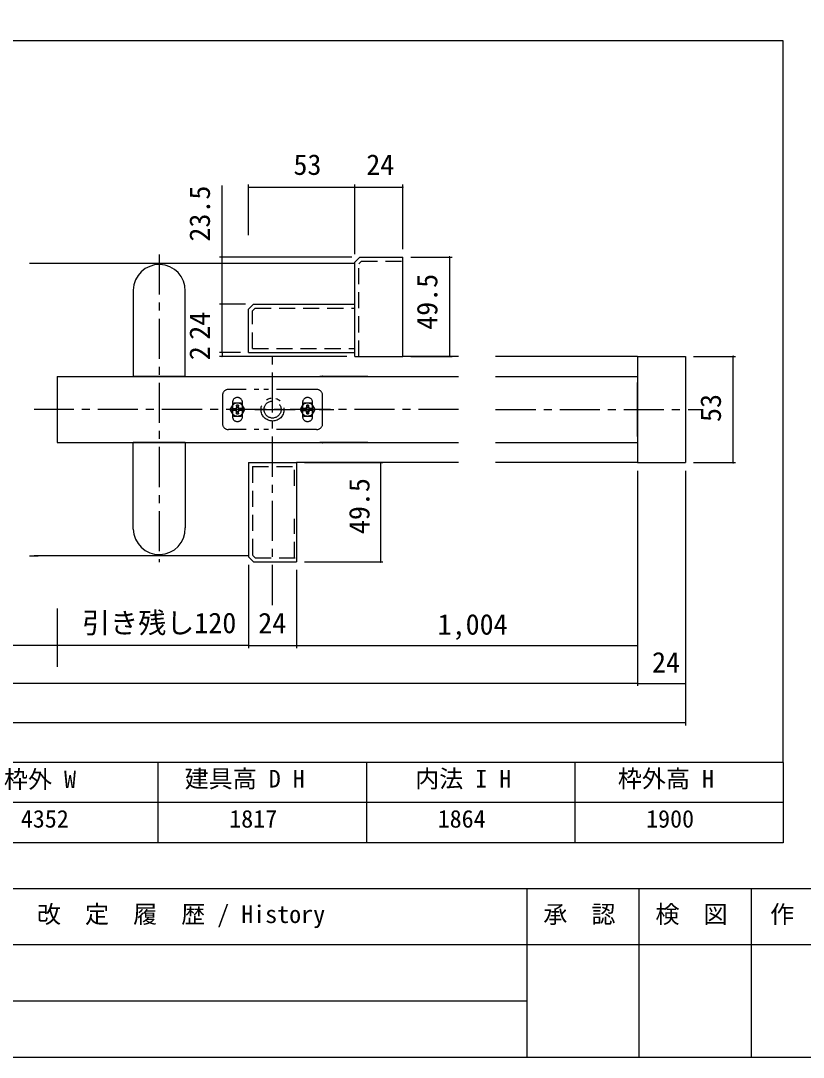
# Model space of a CAD drawing. Units: millimetres, scale not verified. Extents: x -600 to 600, y -416 to 416.
# Drawn here: x -171.4 to 121.5, y -415.5 to -27.8 of the extents above; entities that cross this region are included whole.
import ezdxf
from ezdxf.enums import TextEntityAlignment as Align

# ---------------------------------------------------------------- set-up
doc = ezdxf.new("R2010")
doc.units = ezdxf.units.MM
doc.header["$LTSCALE"] = 3
for name, pattern in [('CHAIN1', [8, 5, -1, 1, -1]), ('DOUBLE_CHAIN1', [8.8, 5, -1, 0.6, -0.6, 0.6, -1]), ('USER9', [3, 2, -1])]:
    doc.linetypes.add(name, pattern=pattern)
for name, color, linetype, lineweight in [('1-0', 7, 'Continuous', 25), ('1-3_0', 7, 'Continuous', 25), ('2-0', 7, 'Continuous', 25)]:
    doc.layers.add(name, color=color, linetype=linetype, lineweight=lineweight)
doc.styles.add('ＭＳ ゴシック', font='')
doc.styles.get('ＭＳ ゴシック').set_extended_font_data('MS Gothic')

msp = doc.modelspace()

# ---------------------------------------------------------------- linework, layer by layer
at = {"layer": '1-0'}
for p, q in [((114, -35.25), (-585, -35.25)), ((114, -35.25), (-585, -35.25)), ((114, -305.25), (114, -35.25)), ((114, -305.25), (-585, -305.25))]:
    msp.add_line(p, q, dxfattribs=at)
at = {"layer": '1-3_0'}
for p, q in [((114, -35.25), (-585, -35.25)), ((114, -35.25), (-585, -35.25)), ((114, -305.25), (114, -35.25)), ((114, -305.25), (-585, -305.25)), ((114, -305.25), (-585, -305.25)), ((-120, -305.25), (-120, -335.25)), ((-42, -305.25), (-42, -335.25)), ((36, -305.25), (36, -335.25)), ((114, -305.25), (114, -335.25)), ((114, -320.25), (-585, -320.25)), ((114, -335.25), (-585, -335.25)), ((600, -352.5), (-600, -352.5)), ((18, -352.5), (18, -415.5)), ((60, -352.5), (60, -415.5)), ((102, -352.5), (102, -415.5)), ((600, -373.5), (-357, -373.5)), ((18, -394.5), (-357, -394.5))]:
    msp.add_line(p, q, dxfattribs=at)
msp.add_lwpolyline([(-600, -415.5), (600, -415.5), (600, 415.5), (-600, 415.5)], close=True, dxfattribs=at)
at = {"layer": '2-0'}
for p, q in [((-86.117, -107.941), (-86.117, -89.039)), ((-46.367, -115.066), (-46.367, -89.039)), ((-28.367, -113.191), (-28.367, -89.039)), ((-95.982, -133.816), (-95.982, -89.394)), ((-86.117, -89.977), (-28.367, -89.977)), ((-46.367, -89.977), (-28.367, -89.977)), ((-47.492, -116.191), (-96.919, -116.191)), ((-25.367, -116.191), (-9.939, -116.191)), ((-10.876, -116.191), (-10.876, -153.316)), ((-168.057, -118.441), (-164.84, -118.441)), ((-166.272, -118.441), (-46.367, -118.441)), ((-129.254, -128.48), (-129.254, -160.816)), ((-109.754, -160.816), (-109.754, -128.941)), ((-87.242, -133.816), (-96.919, -133.816)), ((-87.242, -133.816), (-96.919, -133.816)), ((-95.982, -151.816), (-95.982, -133.816)), ((-46.367, -151.816), (-46.367, -133.816)), ((-89.117, -151.816), (-96.919, -151.816)), ((-89.117, -151.816), (-96.919, -151.816)), ((-49.367, -153.316), (-96.919, -153.316)), ((-95.982, -151.816), (-95.982, -153.316)), ((-86.117, -151.816), (-46.367, -151.816)), ((-7.486, -153.316), (-28.367, -153.316)), ((-25.367, -153.316), (-9.939, -153.316)), ((59.441, -153.316), (6.361, -153.316)), ((59.441, -153.316), (59.441, -193.066)), ((59.441, -153.316), (77.441, -153.316)), ((77.441, -153.316), (77.441, -193.066)), ((80.441, -153.316), (96.182, -153.316)), ((95.244, -193.066), (95.244, -153.316)), ((-157.754, -160.816), (-7.486, -160.816)), ((-109.754, -160.816), (-129.254, -160.816)), ((-41.429, -160.816), (-59.443, -160.816)), ((-48.929, -160.816), (-59.443, -160.816)), ((6.361, -160.816), (59.441, -160.816)), ((59.441, -183.316), (59.441, -163.066)), ((-109.754, -185.566), (-129.254, -185.566)), ((-129.254, -217.903), (-129.254, -185.566)), ((-109.754, -185.566), (-109.754, -217.441)), ((-48.929, -185.566), (-59.443, -185.566)), ((-41.429, -185.566), (-59.443, -185.566)), ((6.361, -185.566), (59.441, -185.566)), ((-86.117, -193.066), (-68.117, -193.066)), ((-68.117, -193.066), (-68.117, -230.191)), ((-7.486, -193.066), (-68.117, -193.066)), ((-65.117, -193.066), (-35.804, -193.066)), ((-36.741, -193.066), (-36.741, -230.191)), ((59.441, -193.066), (6.361, -193.066)), ((59.441, -193.066), (77.441, -193.066)), ((80.441, -193.066), (96.182, -193.066)), ((59.441, -196.066), (59.441, -262.402)), ((59.441, -196.066), (59.441, -276.609)), ((59.441, -196.066), (59.441, -276.609)), ((77.441, -196.066), (77.441, -276.609)), ((77.441, -196.066), (77.441, -291.36)), ((-168.057, -227.941), (-164.84, -227.941)), ((-86.117, -227.941), (-166.272, -227.941)), ((-86.117, -231.316), (-86.117, -262.402)), ((-86.117, -231.316), (-86.117, -262.402)), ((-65.117, -230.191), (-35.804, -230.191)), ((-68.117, -233.191), (-68.117, -262.402)), ((-68.117, -233.191), (-68.117, -262.402)), ((-157.754, -247.598), (-157.754, -269.492)), ((-157.754, -247.598), (-157.754, -269.492)), ((-86.117, -261.465), (-386.271, -261.465)), ((-86.117, -261.465), (-68.117, -261.465)), ((-68.117, -261.465), (59.441, -261.465)), ((59.441, -275.671), (77.441, -275.671))]:
    msp.add_line(p, q, dxfattribs=at)
at = {"layer": '2-0', "linetype": 'CHAIN1'}
for p, q in [((-119.504, -115.208), (-119.504, -230.265)), ((-77.117, -246.316), (-77.117, -152.687)), ((-7.486, -173.191), (-166.272, -173.191)), ((-83.679, -173.191), (-54.187, -173.191)), ((6.361, -173.191), (84.044, -173.191))]:
    msp.add_line(p, q, dxfattribs=at)
at = {"layer": '2-0', "linetype": 'USER9'}
for p, q in [((-84.617, -150.316), (-46.367, -150.316)), ((-84.617, -194.566), (-68.867, -194.566)), ((-68.867, -201.691), (-68.867, -194.566)), ((-68.867, -228.691), (-68.867, -214.066))]:
    msp.add_line(p, q, dxfattribs=at)
at = {"layer": '2-0', "linetype": 'DOUBLE_CHAIN1'}
for p, q in [((-60.617, -165.691), (-93.618, -165.691)), ((-95.868, -167.941), (-95.868, -178.441)), ((-92.118, -170.566), (-92.118, -175.816)), ((-88.368, -175.816), (-88.368, -170.566)), ((-65.867, -170.566), (-65.867, -175.816)), ((-62.117, -175.816), (-62.117, -170.566)), ((-58.367, -178.441), (-58.367, -167.941)), ((-90.92, -172.949), (-91.071, -172.798)), ((-90.636, -172.363), (-90.485, -172.514)), ((-90.485, -173.868), (-90.636, -174.02)), ((-90, -172.514), (-89.862, -172.811)), ((-89.849, -174.02), (-90, -173.868)), ((-89.565, -172.949), (-89.414, -172.798)), ((-89.565, -173.434), (-89.414, -173.585)), ((-64.67, -173.434), (-64.821, -173.585)), ((-64.67, -172.949), (-64.373, -172.811)), ((-64.235, -172.514), (-64.386, -172.363)), ((-64.386, -174.02), (-64.235, -173.868)), ((-63.599, -172.363), (-63.75, -172.514)), ((-63.164, -172.798), (-63.315, -172.949)), ((-63.315, -173.434), (-63.164, -173.585)), ((-60.617, -180.691), (-93.618, -180.691))]:
    msp.add_line(p, q, dxfattribs=at)
at = {"layer": '2-0'}
for points in [[(-46.367, -153.316), (-28.367, -153.316), (-28.367, -116.191)], [(-46.367, -153.316), (-46.367, -118.066), (-44.492, -116.191), (-28.367, -116.191)], [(-86.117, -151.816), (-86.117, -135.691), (-84.242, -133.816), (-46.367, -133.816)], [(-157.754, -160.816), (-157.754, -185.566), (-7.486, -185.566)], [(-86.117, -193.066), (-86.117, -228.316), (-84.242, -230.191), (-68.117, -230.191)], [(59.441, -275.671), (-236.194, -275.671), (-514.176, -275.671)], [(77.441, -290.422), (-236.194, -290.422), (-532.176, -290.422)]]:
    msp.add_lwpolyline(points, dxfattribs=at)
at = {"layer": '2-0', "linetype": 'USER9'}
for points in [[(-44.867, -153.316), (-44.867, -118.688), (-43.871, -117.691), (-28.367, -117.691)], [(-84.617, -150.316), (-84.617, -136.313), (-83.621, -135.316), (-46.367, -135.316)], [(-84.617, -194.566), (-84.617, -227.695), (-83.621, -228.691), (-68.117, -228.691)]]:
    msp.add_lwpolyline(points, dxfattribs=at)
at = {"layer": '2-0', "linetype": 'DOUBLE_CHAIN1'}
for points in [[(-91.645, -175.62), (-88.84, -175.62), (-87.438, -173.191), (-88.84, -170.762), (-91.645, -170.762), (-93.048, -173.191)], [(-90.623, -172.811), (-90.485, -172.514), (-90.488, -172.389), (-90.591, -171.568), (-90.636, -172.363), (-90.774, -172.659)], [(-89.894, -174.815), (-89.849, -174.02), (-89.711, -173.723), (-89.862, -173.572), (-90, -173.868), (-89.997, -173.993)], [(-89.441, -172.946), (-88.618, -172.843), (-89.414, -172.798), (-89.711, -172.659), (-89.862, -172.811), (-89.565, -172.949)], [(-61.187, -173.191), (-62.59, -170.762), (-65.395, -170.762), (-66.797, -173.191), (-65.395, -175.62), (-62.59, -175.62)], [(-64.373, -173.572), (-64.67, -173.434), (-64.794, -173.437), (-65.617, -173.54), (-64.821, -173.585), (-64.524, -173.723)], [(-64.235, -172.514), (-64.238, -172.389), (-64.341, -171.568), (-64.386, -172.363), (-64.524, -172.659), (-64.373, -172.811)], [(-62.367, -172.843), (-63.164, -172.798), (-63.461, -172.659), (-63.612, -172.811), (-63.315, -172.949), (-63.191, -172.946)]]:
    msp.add_lwpolyline(points, close=True, dxfattribs=at)
for points in [[(-90.623, -172.811), (-90.92, -172.949), (-91.044, -172.946), (-91.867, -172.843), (-91.071, -172.798), (-90.774, -172.659)], [(-90.591, -174.815), (-90.636, -174.02), (-90.774, -173.723), (-91.071, -173.585), (-91.867, -173.54), (-91.044, -173.437), (-90.92, -173.434), (-91.071, -173.585)], [(-90.92, -173.434), (-90.623, -173.572), (-90.774, -173.723)], [(-90.623, -173.572), (-90.485, -173.868), (-90.488, -173.993), (-90.591, -174.815)], [(-89.711, -172.659), (-89.849, -172.363), (-89.894, -171.568), (-89.997, -172.389), (-90, -172.514), (-89.849, -172.363)], [(-89.862, -173.572), (-89.565, -173.434), (-89.441, -173.437), (-88.618, -173.54), (-89.414, -173.585), (-89.711, -173.723)], [(-64.524, -172.659), (-64.821, -172.798), (-65.617, -172.843), (-64.794, -172.946), (-64.67, -172.949), (-64.821, -172.798)], [(-64.373, -173.572), (-64.235, -173.868), (-64.238, -173.993), (-64.341, -174.815), (-64.386, -174.02), (-64.524, -173.723)], [(-63.612, -172.811), (-63.75, -172.514), (-63.747, -172.389), (-63.644, -171.568), (-63.599, -172.363), (-63.461, -172.659)], [(-62.367, -173.54), (-63.164, -173.585), (-63.461, -173.723), (-63.599, -174.02), (-63.644, -174.815), (-63.747, -173.993), (-63.75, -173.868), (-63.599, -174.02)], [(-63.75, -173.868), (-63.612, -173.572), (-63.461, -173.723)], [(-63.612, -173.572), (-63.315, -173.434), (-63.191, -173.437), (-62.367, -173.54)]]:
    msp.add_lwpolyline(points, dxfattribs=at)
for radius in [4.312, 3.188]:
    msp.add_circle((-77.117, -173.191), radius, dxfattribs=at)
at = {"layer": '2-0'}
for centre, radius, start, end in [((-46.367, -89.977), 0.117, 0, 180), ((-46.367, -89.977), 0.117, 180, 0), ((-28.367, -89.977), 0.117, 0, 180), ((-28.367, -89.977), 0.117, 180, 0), ((-95.982, -116.191), 0.117, 90, 270), ((-95.982, -116.191), 0.117, 270, 90), ((-10.876, -116.191), 0.117, 90, 270), ((-10.876, -116.191), 0.117, 270, 90), ((-119.504, -128.71), 9.753, 358.64478, 178.64478), ((-95.982, -133.816), 0.117, 90, 270), ((-95.982, -133.816), 0.117, 90, 270), ((-95.982, -133.816), 0.117, 270, 90), ((-95.982, -133.816), 0.117, 270, 90), ((-95.982, -151.816), 0.117, 90, 270), ((-95.982, -151.816), 0.117, 90, 270), ((-95.982, -153.316), 0.117, 90, 270), ((-95.982, -151.816), 0.117, 270, 90), ((-95.982, -151.816), 0.117, 270, 90), ((-95.982, -153.316), 0.117, 270, 90), ((-10.876, -153.316), 0.117, 90, 270), ((-10.876, -153.316), 0.117, 270, 90), ((95.244, -153.316), 0.117, 90, 270), ((95.244, -153.316), 0.117, 270, 90), ((-58.506, -160.816), 0.117, 90, 270), ((-58.506, -160.816), 0.117, 90, 270), ((-58.506, -160.816), 0.117, 270, 90), ((-58.506, -160.816), 0.117, 270, 90), ((-58.506, -185.566), 0.117, 90, 270), ((-58.506, -185.566), 0.117, 90, 270), ((-58.506, -185.566), 0.117, 270, 90), ((-58.506, -185.566), 0.117, 270, 90), ((-36.741, -193.066), 0.117, 90, 270), ((-36.741, -193.066), 0.117, 270, 90), ((95.244, -193.066), 0.117, 90, 270), ((95.244, -193.066), 0.117, 270, 90), ((-119.504, -217.672), 9.753, 181.35522, 1.35522), ((-36.741, -230.191), 0.117, 90, 270), ((-36.741, -230.191), 0.117, 270, 90), ((-157.754, -261.465), 0.117, 0, 180), ((-157.754, -261.465), 0.117, 0, 180), ((-157.754, -261.465), 0.117, 180, 0), ((-157.754, -261.465), 0.117, 180, 0), ((-86.117, -261.465), 0.117, 0, 180), ((-86.117, -261.465), 0.117, 0, 180), ((-86.117, -261.465), 0.117, 180, 0), ((-86.117, -261.465), 0.117, 180, 0), ((-68.117, -261.465), 0.117, 0, 180), ((-68.117, -261.465), 0.117, 0, 180), ((-68.117, -261.465), 0.117, 180, 0), ((-68.117, -261.465), 0.117, 180, 0), ((59.441, -261.465), 0.117, 0, 180), ((59.441, -261.465), 0.117, 180, 0), ((59.441, -275.671), 0.117, 0, 180), ((59.441, -275.671), 0.117, 0, 180), ((59.441, -275.671), 0.117, 180, 0), ((59.441, -275.671), 0.117, 180, 0), ((77.441, -275.671), 0.117, 0, 180), ((77.441, -275.671), 0.117, 180, 0), ((77.441, -290.422), 0.117, 0, 180), ((77.441, -290.422), 0.117, 180, 0)]:
    msp.add_arc(centre, radius, start, end, dxfattribs=at)
at = {"layer": '2-0', "linetype": 'DOUBLE_CHAIN1'}
for centre, radius, start, end in [((-93.618, -167.941), 2.25, 90, 180), ((-60.617, -167.941), 2.25, 0, 90), ((-90.243, -170.566), 1.875, 90, 180), ((-90.243, -170.566), 1.875, 0, 90), ((-63.992, -170.566), 1.875, 90, 180), ((-63.992, -170.566), 1.875, 0, 90), ((-90.243, -173.191), 2.438, 37.66427, 37.44941), ((-90.042, -173.191), 1.858, 169.19486, 190.80514), ((-90.243, -173.191), 0.839, 162.98773, 197.01227), ((-90.243, -173.393), 1.858, 90, 100.80514), ((-90.243, -173.191), 0.839, 72.98773, 107.01227), ((-90.243, -173.191), 0.839, 252.98773, 287.01227), ((-90.243, -173.393), 1.858, 79.19486, 90), ((-90.243, -173.191), 0.839, 342.98773, 17.01227), ((-90.443, -173.191), 1.858, 349.19486, 10.80514), ((-63.992, -173.191), 2.438, 37.66427, 37.44941), ((-63.792, -173.191), 1.858, 169.19486, 190.80514), ((-63.992, -173.191), 0.839, 162.98773, 197.01227), ((-63.992, -173.393), 1.858, 90, 100.80514), ((-63.992, -173.191), 0.839, 72.98773, 107.01227), ((-63.992, -173.191), 0.839, 252.98773, 287.01227), ((-63.992, -173.393), 1.858, 79.19486, 90), ((-63.992, -173.191), 0.839, 342.98773, 17.01227), ((-64.193, -173.191), 1.858, 349.19486, 10.80514), ((-90.243, -175.816), 1.875, 180, 270), ((-90.243, -172.989), 1.858, 259.19486, 270), ((-90.243, -172.989), 1.858, 270, 280.80514), ((-90.243, -175.816), 1.875, 270, 0), ((-63.992, -175.816), 1.875, 180, 270), ((-63.992, -172.989), 1.858, 259.19486, 270), ((-63.992, -172.989), 1.858, 270, 280.80514), ((-63.992, -175.816), 1.875, 270, 0), ((-93.618, -178.441), 2.25, 180, 270), ((-60.617, -178.441), 2.25, 270, 0)]:
    msp.add_arc(centre, radius, start, end, dxfattribs=at)

# ---------------------------------------------------------------- texts
at = {"layer": '1-3_0', "style": 'ＭＳ ゴシック'}
for s, p in [('枠外 W', (-177.624, -316.806)), ('建具高 D H', (-110.01, -316.573)), ('内法 I H', (-23.74, -316.573)), ('枠外高 H', (52.106, -316.573)), ('4352', (-171.323, -331.574)), ('1817', (-93.323, -331.574)), ('1864', (-15.323, -331.574)), ('1900', (62.677, -331.574)), ('改\u3000定\u3000履\u3000歴 / History', (-165.305, -367.264)), ('承\u3000認', (24.221, -367.264)), ('検\u3000図', (66.181, -367.264)), ('作\u3000成', (109.1, -367.264))]:
    msp.add_text(s, height=6.598, dxfattribs=at).set_placement(p, align=Align.BOTTOM_LEFT)
at = {"layer": '2-0', "style": 'ＭＳ ゴシック'}
for s, p in [('53', (-69.292, -87.732)), ('24', (-42.024, -87.732)), ('引き残し120', (-148.379, -259.173)), ('24', (-82.469, -259.22)), ('1,004', (-15.322, -259.713)), ('24', (64.897, -273.895))]:
    msp.add_text(s, height=7.698, dxfattribs=at).set_placement(p, align=Align.BOTTOM_LEFT)
for s, p in [('23.5', (-98.227, -110.38)), ('49.5', (-13.121, -143.376)), ('24', (-98.227, -147.078)), ('2', (-98.227, -154.745)), ('53', (92.999, -177.853)), ('49.5', (-38.517, -219.786))]:
    msp.add_text(s, height=7.698, rotation=90, dxfattribs=at).set_placement(p, align=Align.BOTTOM_LEFT)

doc.saveas('drawing.dxf')
